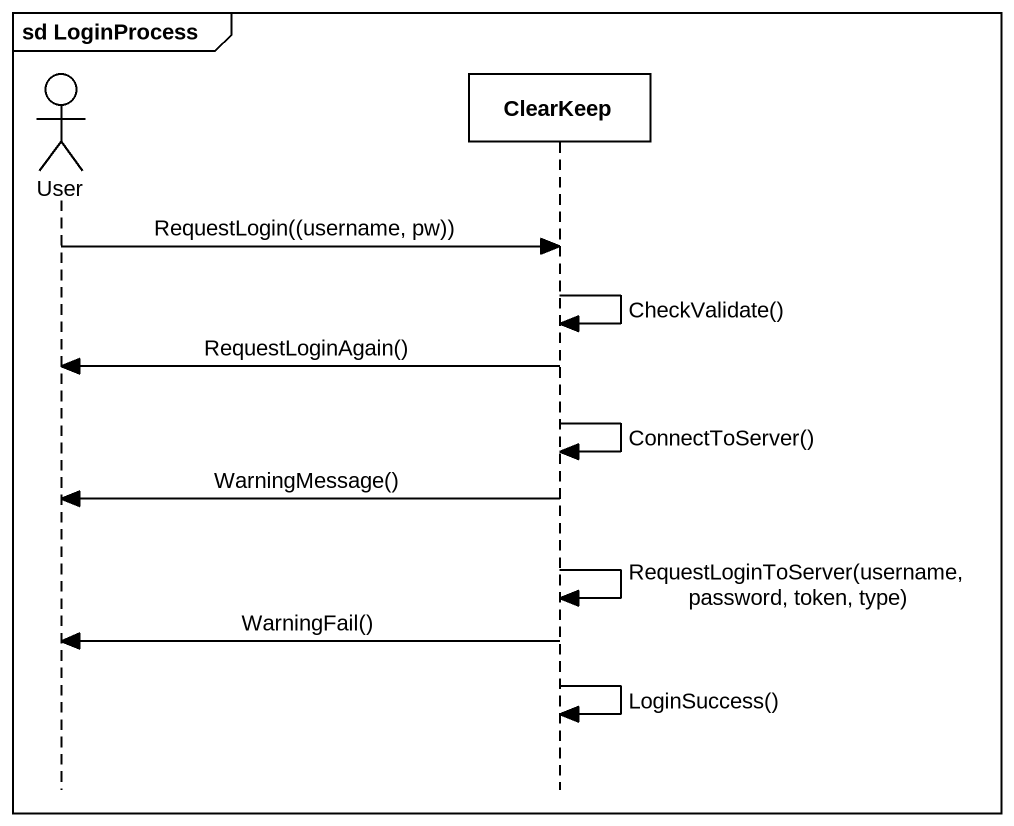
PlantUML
@startuml
mainframe sd LoginProcess
hide footbox
actor User
participant ClearKeep

User -> ClearKeep : RequestLogin((username, pw))
ClearKeep -> ClearKeep : CheckValidate()
ClearKeep -> User : RequestLoginAgain()
ClearKeep -> ClearKeep : ConnectToServer()
ClearKeep -> User : WarningMessage()
ClearKeep -> ClearKeep : RequestLoginToServer(username, password, token, type)
ClearKeep -> User : WarningFail()
ClearKeep -> ClearKeep : LoginSuccess()
@enduml
